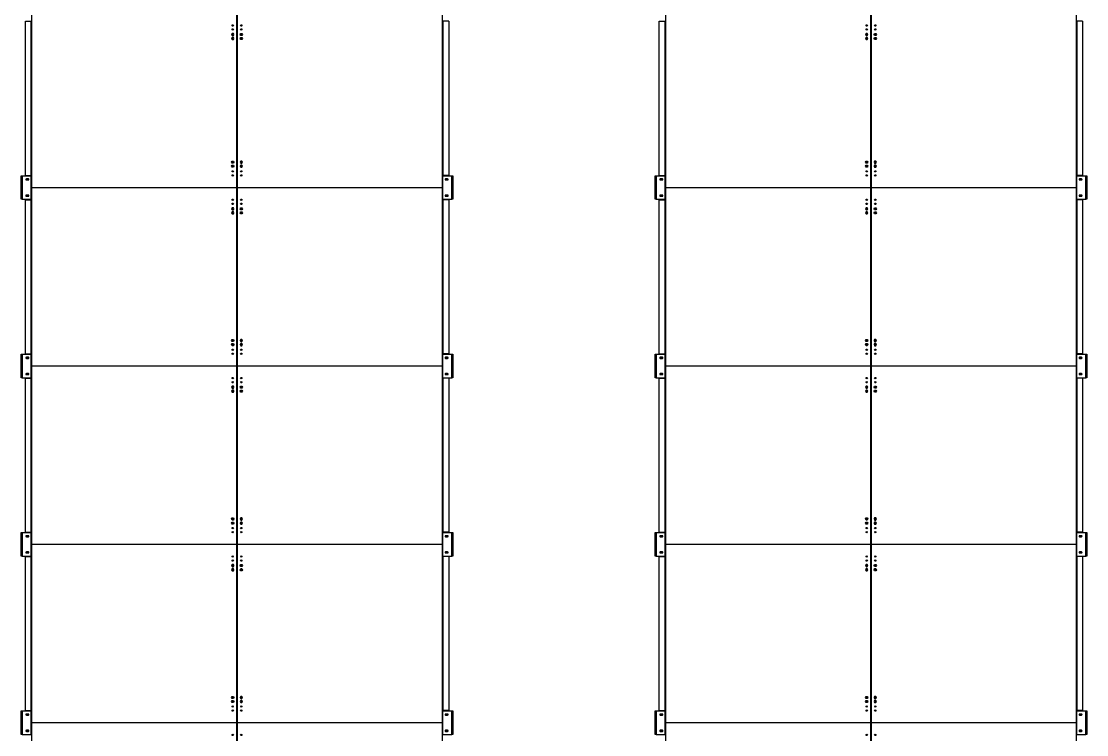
# Model space of a CAD drawing. Extents: x -80 to 56020, y 18240 to 42185.
# Drawn here: x 5655 to 6181, y 20370 to 20722 of the extents above; entities that cross this region are included whole.
import ezdxf

# ---------------------------------------------------------------- set-up
doc = ezdxf.new("R2010")
doc.units = 0
doc.header["$LTSCALE"] = 200
doc.layers.add('緯穎生產設備', color=7, linetype='Continuous')

# ---------------------------------------------------------------- blocks, each defined once
blk = doc.blocks.new('七模組')
at = {"color": 5, "linetype": 'Continuous', "lineweight": 25}
for p, q in [((27415.9, 4158.1), (27415.9, 4129.1)), ((27415.9, 4158.1), (28175.9, 4158.1)), ((28175.9, 4158.1), (28175.9, 4129.1)), ((28177.9, 4178.1), (28293.9, 4178.1)), ((28177.9, 4173.1), (28177.9, 4178.1)), ((28293.9, 4173.1), (28177.9, 4173.1)), ((28177.9, 4129.6), (28177.9, 4173.1)), ((28293.9, 4178.1), (28293.9, 4173.1)), ((28293.9, 4129.6), (28293.9, 4173.1)), ((28295.9, 4158.1), (29055.9, 4158.1)), ((28295.9, 4158.1), (28295.9, 4129.1)), ((29055.9, 4158.1), (29055.9, 4129.1)), ((29057.9, 4173.1), (29057.9, 4178.1)), ((29057.9, 4178.1), (29173.9, 4178.1)), ((29173.9, 4173.1), (29057.9, 4173.1)), ((29057.9, 4129.6), (29057.9, 4173.1)), ((29173.9, 4178.1), (29173.9, 4173.1)), ((29173.9, 4129.6), (29173.9, 4173.1)), ((29175.9, 4158.1), (29935.9, 4158.1)), ((29175.9, 4158.1), (29175.9, 4129.1)), ((29935.9, 4158.1), (29935.9, 4129.1)), ((29937.9, 4173.1), (29937.9, 4178.1)), ((29937.9, 4178.1), (30053.9, 4178.1)), ((30053.9, 4173.1), (29937.9, 4173.1)), ((29937.9, 4129.6), (29937.9, 4173.1)), ((30053.9, 4178.1), (30053.9, 4173.1)), ((30053.9, 4129.6), (30053.9, 4173.1)), ((30055.9, 4158.1), (30815.9, 4158.1)), ((30055.9, 4158.1), (30055.9, 4129.1)), ((30815.9, 4158.1), (30815.9, 4129.1)), ((30817.9, 4178.1), (30933.9, 4178.1)), ((30817.9, 4173.1), (30817.9, 4178.1)), ((30933.9, 4173.1), (30817.9, 4173.1)), ((30817.9, 4129.6), (30817.9, 4173.1)), ((30933.9, 4178.1), (30933.9, 4173.1)), ((30933.9, 4129.6), (30933.9, 4173.1)), ((28234.9, 4128.1), (27376.9, 4128.1)), ((27415.9, 4129.1), (28175.9, 4129.1)), ((27415.9, 4128.1), (27415.9, 4129.1)), ((27417.4, 4128.1), (27417.4, 4129.1)), ((28174.4, 4129.1), (28174.4, 4128.1)), ((28175.9, 4129.1), (28175.9, 4128.1)), ((28293.9, 4129.6), (28177.9, 4129.6)), ((28177.9, 4129.6), (28177.9, 4128.1)), ((28179.4, 4128.1), (28179.4, 4129.6)), ((28181.9, 4128.1), (28181.9, 4129.6)), ((28193.3, 4153.1), (28193.3, 4143.1)), ((28198.5, 4143.1), (28198.5, 4153.1)), ((28236.9, 4128.1), (28234.9, 4128.1)), ((28234.9, 3114.1), (28234.9, 4128.1)), ((28234.9, 4114.6), (28236.9, 4114.6)), ((28236.9, 4128.1), (28236.9, 3114.1)), ((29114.9, 4128.1), (28236.9, 4128.1)), ((28273.3, 4153.1), (28273.3, 4143.1)), ((28278.5, 4143.1), (28278.5, 4153.1)), ((28289.9, 4129.6), (28289.9, 4128.1)), ((28292.4, 4129.6), (28292.4, 4128.1)), ((28293.9, 4129.6), (28293.9, 4128.1)), ((28295.9, 4129.1), (29055.9, 4129.1)), ((28295.9, 4128.1), (28295.9, 4129.1)), ((28297.4, 4128.1), (28297.4, 4129.1)), ((29054.4, 4129.1), (29054.4, 4128.1)), ((29055.9, 4129.1), (29055.9, 4128.1)), ((29173.9, 4129.6), (29057.9, 4129.6)), ((29057.9, 4129.6), (29057.9, 4128.1)), ((29059.4, 4128.1), (29059.4, 4129.6)), ((29061.9, 4128.1), (29061.9, 4129.6)), ((29073.3, 4153.1), (29073.3, 4143.1)), ((29078.5, 4143.1), (29078.5, 4153.1)), ((29114.9, 3114.1), (29114.9, 4128.1)), ((29116.9, 4128.1), (29114.9, 4128.1)), ((29114.9, 4114.6), (29116.9, 4114.6)), ((29116.9, 4128.1), (29116.9, 3114.1)), ((29994.9, 4128.1), (29116.9, 4128.1)), ((29153.3, 4153.1), (29153.3, 4143.1)), ((29158.5, 4143.1), (29158.5, 4153.1)), ((29169.9, 4129.6), (29169.9, 4128.1)), ((29172.4, 4129.6), (29172.4, 4128.1)), ((29173.9, 4129.6), (29173.9, 4128.1)), ((29175.9, 4129.1), (29935.9, 4129.1)), ((29175.9, 4128.1), (29175.9, 4129.1)), ((29177.4, 4128.1), (29177.4, 4129.1)), ((29934.4, 4129.1), (29934.4, 4128.1)), ((29935.9, 4129.1), (29935.9, 4128.1)), ((30053.9, 4129.6), (29937.9, 4129.6)), ((29937.9, 4129.6), (29937.9, 4128.1)), ((29939.4, 4128.1), (29939.4, 4129.6)), ((29941.9, 4128.1), (29941.9, 4129.6)), ((29953.3, 4153.1), (29953.3, 4143.1)), ((29958.5, 4143.1), (29958.5, 4153.1)), ((29994.9, 3114.1), (29994.9, 4128.1)), ((29996.9, 4128.1), (29994.9, 4128.1)), ((29994.9, 4114.6), (29996.9, 4114.6)), ((29996.9, 4128.1), (29996.9, 3114.1)), ((30874.9, 4128.1), (29996.9, 4128.1)), ((30033.3, 4153.1), (30033.3, 4143.1)), ((30038.5, 4143.1), (30038.5, 4153.1)), ((30049.9, 4129.6), (30049.9, 4128.1)), ((30052.4, 4129.6), (30052.4, 4128.1)), ((30053.9, 4129.6), (30053.9, 4128.1)), ((30055.9, 4129.1), (30815.9, 4129.1)), ((30055.9, 4128.1), (30055.9, 4129.1)), ((30057.4, 4128.1), (30057.4, 4129.1)), ((30814.4, 4129.1), (30814.4, 4128.1)), ((30815.9, 4129.1), (30815.9, 4128.1)), ((30933.9, 4129.6), (30817.9, 4129.6)), ((30817.9, 4129.6), (30817.9, 4128.1)), ((30819.4, 4128.1), (30819.4, 4129.6)), ((30821.9, 4128.1), (30821.9, 4129.6)), ((30833.3, 4153.1), (30833.3, 4143.1)), ((30838.5, 4143.1), (30838.5, 4153.1)), ((30874.9, 3114.1), (30874.9, 4128.1)), ((30876.9, 4128.1), (30874.9, 4128.1)), ((30874.9, 4114.6), (30876.9, 4114.6)), ((30876.9, 4128.1), (30876.9, 3114.1)), ((31754.9, 4128.1), (30876.9, 4128.1)), ((30913.3, 4153.1), (30913.3, 4143.1)), ((30918.5, 4143.1), (30918.5, 4153.1)), ((30929.9, 4129.6), (30929.9, 4128.1)), ((30932.4, 4129.6), (30932.4, 4128.1)), ((30933.9, 4129.6), (30933.9, 4128.1)), ((28234.9, 4024.6), (28236.9, 4024.6)), ((29114.9, 4024.6), (29116.9, 4024.6)), ((29994.9, 4024.6), (29996.9, 4024.6)), ((30874.9, 4024.6), (30876.9, 4024.6)), ((28236.9, 3949.6), (28234.9, 3949.6)), ((29116.9, 3949.6), (29114.9, 3949.6)), ((29996.9, 3949.6), (29994.9, 3949.6)), ((30876.9, 3949.6), (30874.9, 3949.6)), ((28234.9, 3438.6), (28236.9, 3438.6)), ((28236.9, 3438.3), (28234.9, 3438.3)), ((28234.9, 3435.2), (28236.9, 3435.2)), ((28236.9, 3434.9), (28234.9, 3434.9)), ((29114.9, 3438.6), (29116.9, 3438.6)), ((29116.9, 3438.3), (29114.9, 3438.3)), ((29114.9, 3435.2), (29116.9, 3435.2)), ((29116.9, 3434.9), (29114.9, 3434.9)), ((29994.9, 3438.6), (29996.9, 3438.6)), ((29996.9, 3438.3), (29994.9, 3438.3)), ((29994.9, 3435.2), (29996.9, 3435.2)), ((29996.9, 3434.9), (29994.9, 3434.9)), ((30874.9, 3438.6), (30876.9, 3438.6)), ((30876.9, 3438.3), (30874.9, 3438.3)), ((30874.9, 3435.2), (30876.9, 3435.2)), ((30876.9, 3434.9), (30874.9, 3434.9)), ((28234.9, 3408.3), (28236.9, 3408.3)), ((28236.9, 3408), (28234.9, 3408)), ((28234.9, 3405), (28236.9, 3405)), ((28236.9, 3404.6), (28234.9, 3404.6)), ((29114.9, 3408.3), (29116.9, 3408.3)), ((29116.9, 3408), (29114.9, 3408)), ((29114.9, 3405), (29116.9, 3405)), ((29116.9, 3404.6), (29114.9, 3404.6)), ((29994.9, 3408.3), (29996.9, 3408.3)), ((29996.9, 3408), (29994.9, 3408)), ((29994.9, 3405), (29996.9, 3405)), ((29996.9, 3404.6), (29994.9, 3404.6)), ((30874.9, 3408.3), (30876.9, 3408.3)), ((30876.9, 3408), (30874.9, 3408)), ((30874.9, 3405), (30876.9, 3405)), ((30876.9, 3404.6), (30874.9, 3404.6)), ((27376.9, 3114.1), (28234.9, 3114.1)), ((28234.9, 3112.1), (27376.9, 3112.1)), ((27429.9, 3112.1), (27429.9, 3114.1)), ((27437.9, 3131.6), (27437.9, 3136.6)), ((27437.9, 3112.1), (27437.9, 3114.1)), ((27442.9, 3114.1), (27442.9, 3112.1)), ((27475.9, 3137), (27480.9, 3139.9)), ((27475.9, 3131.2), (27475.9, 3137)), ((27480.9, 3128.3), (27475.9, 3131.2)), ((27480.9, 3139.9), (27485.9, 3137)), ((27485.9, 3131.2), (27480.9, 3128.3)), ((27485.9, 3137), (27485.9, 3131.2)), ((27495.9, 3137), (27500.9, 3139.9)), ((27495.9, 3131.2), (27495.9, 3137)), ((27500.9, 3128.3), (27495.9, 3131.2)), ((27500.9, 3139.9), (27505.9, 3137)), ((27505.9, 3131.2), (27500.9, 3128.3)), ((27505.9, 3137), (27505.9, 3131.2)), ((28110.9, 3139.9), (28105.9, 3137)), ((28105.9, 3137), (28105.9, 3131.2)), ((28105.9, 3131.2), (28110.9, 3128.3)), ((28115.9, 3137), (28110.9, 3139.9)), ((28110.9, 3128.3), (28115.9, 3131.2)), ((28115.9, 3131.2), (28115.9, 3137)), ((28130.9, 3139.9), (28125.9, 3137)), ((28125.9, 3137), (28125.9, 3131.2)), ((28125.9, 3131.2), (28130.9, 3128.3)), ((28135.9, 3137), (28130.9, 3139.9)), ((28130.9, 3128.3), (28135.9, 3131.2)), ((28135.9, 3131.2), (28135.9, 3137)), ((28148.9, 3112.1), (28148.9, 3114.1)), ((28153.9, 3131.6), (28153.9, 3136.6)), ((28153.9, 3112.1), (28153.9, 3114.1)), ((28161.9, 3112.1), (28161.9, 3114.1)), ((28225.9, 3112.1), (28225.9, 3114.1)), ((28233.9, 3112.1), (28233.9, 3114.1)), ((28234.9, 2098.1), (28234.9, 3112.1)), ((28236.9, 3114.1), (29114.9, 3114.1)), ((28236.9, 3112.1), (28236.9, 2098.1)), ((29114.9, 3112.1), (28236.9, 3112.1)), ((28237.9, 3112.1), (28237.9, 3114.1)), ((28245.9, 3112.1), (28245.9, 3114.1)), ((28309.9, 3112.1), (28309.9, 3114.1)), ((28317.9, 3131.6), (28317.9, 3136.6)), ((28317.9, 3112.1), (28317.9, 3114.1)), ((28322.9, 3114.1), (28322.9, 3112.1)), ((28335.9, 3137), (28340.9, 3139.9)), ((28335.9, 3131.2), (28335.9, 3137)), ((28340.9, 3128.3), (28335.9, 3131.2)), ((28340.9, 3139.9), (28345.9, 3137)), ((28345.9, 3131.2), (28340.9, 3128.3)), ((28345.9, 3137), (28345.9, 3131.2)), ((28355.9, 3137), (28360.9, 3139.9)), ((28355.9, 3131.2), (28355.9, 3137)), ((28360.9, 3128.3), (28355.9, 3131.2)), ((28360.9, 3139.9), (28365.9, 3137)), ((28365.9, 3131.2), (28360.9, 3128.3)), ((28365.9, 3137), (28365.9, 3131.2)), ((28990.9, 3139.9), (28985.9, 3137)), ((28985.9, 3137), (28985.9, 3131.2)), ((28985.9, 3131.2), (28990.9, 3128.3)), ((28995.9, 3137), (28990.9, 3139.9)), ((28990.9, 3128.3), (28995.9, 3131.2)), ((28995.9, 3131.2), (28995.9, 3137)), ((29010.9, 3139.9), (29005.9, 3137)), ((29005.9, 3137), (29005.9, 3131.2)), ((29005.9, 3131.2), (29010.9, 3128.3)), ((29015.9, 3137), (29010.9, 3139.9)), ((29010.9, 3128.3), (29015.9, 3131.2)), ((29015.9, 3131.2), (29015.9, 3137)), ((29028.9, 3112.1), (29028.9, 3114.1)), ((29033.9, 3131.6), (29033.9, 3136.6)), ((29033.9, 3112.1), (29033.9, 3114.1)), ((29041.9, 3112.1), (29041.9, 3114.1)), ((29105.9, 3112.1), (29105.9, 3114.1)), ((29113.9, 3112.1), (29113.9, 3114.1)), ((29114.9, 2098.1), (29114.9, 3112.1)), ((29116.9, 3114.1), (29994.9, 3114.1)), ((29116.9, 3112.1), (29116.9, 2098.1)), ((29994.9, 3112.1), (29116.9, 3112.1)), ((29117.9, 3112.1), (29117.9, 3114.1)), ((29125.9, 3112.1), (29125.9, 3114.1)), ((29189.9, 3112.1), (29189.9, 3114.1)), ((29197.9, 3131.6), (29197.9, 3136.6)), ((29197.9, 3112.1), (29197.9, 3114.1)), ((29202.9, 3114.1), (29202.9, 3112.1)), ((29215.9, 3137), (29220.9, 3139.9)), ((29215.9, 3131.2), (29215.9, 3137)), ((29220.9, 3128.3), (29215.9, 3131.2)), ((29220.9, 3139.9), (29225.9, 3137)), ((29225.9, 3131.2), (29220.9, 3128.3)), ((29225.9, 3137), (29225.9, 3131.2)), ((29235.9, 3137), (29240.9, 3139.9)), ((29235.9, 3131.2), (29235.9, 3137)), ((29240.9, 3128.3), (29235.9, 3131.2)), ((29240.9, 3139.9), (29245.9, 3137)), ((29245.9, 3131.2), (29240.9, 3128.3)), ((29245.9, 3137), (29245.9, 3131.2)), ((29870.9, 3139.9), (29865.9, 3137)), ((29865.9, 3137), (29865.9, 3131.2)), ((29865.9, 3131.2), (29870.9, 3128.3)), ((29875.9, 3137), (29870.9, 3139.9)), ((29870.9, 3128.3), (29875.9, 3131.2)), ((29875.9, 3131.2), (29875.9, 3137)), ((29890.9, 3139.9), (29885.9, 3137)), ((29885.9, 3137), (29885.9, 3131.2)), ((29885.9, 3131.2), (29890.9, 3128.3)), ((29895.9, 3137), (29890.9, 3139.9)), ((29890.9, 3128.3), (29895.9, 3131.2)), ((29895.9, 3131.2), (29895.9, 3137)), ((29908.9, 3112.1), (29908.9, 3114.1)), ((29913.9, 3131.6), (29913.9, 3136.6)), ((29913.9, 3112.1), (29913.9, 3114.1)), ((29921.9, 3112.1), (29921.9, 3114.1)), ((29985.9, 3112.1), (29985.9, 3114.1)), ((29993.9, 3112.1), (29993.9, 3114.1)), ((29994.9, 2098.1), (29994.9, 3112.1)), ((29996.9, 3114.1), (30874.9, 3114.1)), ((30874.9, 3112.1), (29996.9, 3112.1)), ((29996.9, 3112.1), (29996.9, 2098.1)), ((29997.9, 3112.1), (29997.9, 3114.1)), ((30005.9, 3112.1), (30005.9, 3114.1)), ((30069.9, 3112.1), (30069.9, 3114.1)), ((30077.9, 3131.6), (30077.9, 3136.6)), ((30077.9, 3112.1), (30077.9, 3114.1)), ((30082.9, 3114.1), (30082.9, 3112.1)), ((30095.9, 3137), (30100.9, 3139.9)), ((30095.9, 3131.2), (30095.9, 3137)), ((30100.9, 3128.3), (30095.9, 3131.2)), ((30100.9, 3139.9), (30105.9, 3137)), ((30105.9, 3131.2), (30100.9, 3128.3)), ((30105.9, 3137), (30105.9, 3131.2)), ((30115.9, 3137), (30120.9, 3139.9)), ((30115.9, 3131.2), (30115.9, 3137)), ((30120.9, 3128.3), (30115.9, 3131.2)), ((30120.9, 3139.9), (30125.9, 3137)), ((30125.9, 3131.2), (30120.9, 3128.3)), ((30125.9, 3137), (30125.9, 3131.2)), ((30750.9, 3139.9), (30745.9, 3137)), ((30745.9, 3137), (30745.9, 3131.2)), ((30745.9, 3131.2), (30750.9, 3128.3)), ((30755.9, 3137), (30750.9, 3139.9)), ((30750.9, 3128.3), (30755.9, 3131.2)), ((30755.9, 3131.2), (30755.9, 3137)), ((30770.9, 3139.9), (30765.9, 3137)), ((30765.9, 3137), (30765.9, 3131.2)), ((30765.9, 3131.2), (30770.9, 3128.3)), ((30775.9, 3137), (30770.9, 3139.9)), ((30770.9, 3128.3), (30775.9, 3131.2)), ((30775.9, 3131.2), (30775.9, 3137)), ((30788.9, 3112.1), (30788.9, 3114.1)), ((30793.9, 3131.6), (30793.9, 3136.6)), ((30793.9, 3112.1), (30793.9, 3114.1)), ((30801.9, 3112.1), (30801.9, 3114.1)), ((30865.9, 3112.1), (30865.9, 3114.1)), ((30873.9, 3112.1), (30873.9, 3114.1)), ((30874.9, 2098.1), (30874.9, 3112.1)), ((30876.9, 3114.1), (31754.9, 3114.1)), ((30876.9, 3112.1), (30876.9, 2098.1)), ((31754.9, 3112.1), (30876.9, 3112.1)), ((30877.9, 3112.1), (30877.9, 3114.1)), ((30885.9, 3112.1), (30885.9, 3114.1)), ((27437.9, 3089.6), (27437.9, 3094.6)), ((27457, 3095.1), (27454.8, 3095.1)), ((27480.9, 3097.9), (27475.9, 3095)), ((27475.9, 3095), (27475.9, 3089.2)), ((27475.9, 3089.2), (27480.9, 3086.3)), ((27485.9, 3095), (27480.9, 3097.9)), ((27480.9, 3086.3), (27485.9, 3089.2)), ((27485.9, 3089.2), (27485.9, 3095)), ((27500.9, 3097.9), (27495.9, 3095)), ((27495.9, 3095), (27495.9, 3089.2)), ((27495.9, 3089.2), (27500.9, 3086.3)), ((27505.9, 3095), (27500.9, 3097.9)), ((27500.9, 3086.3), (27505.9, 3089.2)), ((27505.9, 3089.2), (27505.9, 3095)), ((28105.9, 3095), (28110.9, 3097.9)), ((28105.9, 3089.2), (28105.9, 3095)), ((28110.9, 3086.3), (28105.9, 3089.2)), ((28110.9, 3097.9), (28115.9, 3095)), ((28115.9, 3089.2), (28110.9, 3086.3)), ((28115.9, 3095), (28115.9, 3089.2)), ((28125.9, 3095), (28130.9, 3097.9)), ((28125.9, 3089.2), (28125.9, 3095)), ((28130.9, 3086.3), (28125.9, 3089.2)), ((28130.9, 3097.9), (28135.9, 3095)), ((28135.9, 3089.2), (28130.9, 3086.3)), ((28135.9, 3095), (28135.9, 3089.2)), ((28153.9, 3089.6), (28153.9, 3094.6)), ((28234.9, 3051.1), (28236.9, 3051.1)), ((28317.9, 3089.6), (28317.9, 3094.6)), ((28340.9, 3097.9), (28335.9, 3095)), ((28335.9, 3095), (28335.9, 3089.2)), ((28335.9, 3089.2), (28340.9, 3086.3)), ((28345.9, 3095), (28340.9, 3097.9)), ((28340.9, 3086.3), (28345.9, 3089.2)), ((28345.9, 3089.2), (28345.9, 3095)), ((28360.9, 3097.9), (28355.9, 3095)), ((28355.9, 3095), (28355.9, 3089.2)), ((28355.9, 3089.2), (28360.9, 3086.3)), ((28365.9, 3095), (28360.9, 3097.9)), ((28360.9, 3086.3), (28365.9, 3089.2)), ((28365.9, 3089.2), (28365.9, 3095)), ((28985.9, 3095), (28990.9, 3097.9)), ((28985.9, 3089.2), (28985.9, 3095)), ((28990.9, 3086.3), (28985.9, 3089.2)), ((28990.9, 3097.9), (28995.9, 3095)), ((28995.9, 3089.2), (28990.9, 3086.3)), ((28995.9, 3095), (28995.9, 3089.2)), ((29005.9, 3095), (29010.9, 3097.9)), ((29005.9, 3089.2), (29005.9, 3095)), ((29010.9, 3086.3), (29005.9, 3089.2)), ((29010.9, 3097.9), (29015.9, 3095)), ((29015.9, 3089.2), (29010.9, 3086.3)), ((29015.9, 3095), (29015.9, 3089.2)), ((29033.9, 3089.6), (29033.9, 3094.6)), ((29114.9, 3051.1), (29116.9, 3051.1)), ((29197.9, 3089.6), (29197.9, 3094.6)), ((29220.9, 3097.9), (29215.9, 3095)), ((29215.9, 3095), (29215.9, 3089.2)), ((29215.9, 3089.2), (29220.9, 3086.3)), ((29225.9, 3095), (29220.9, 3097.9)), ((29220.9, 3086.3), (29225.9, 3089.2)), ((29225.9, 3089.2), (29225.9, 3095)), ((29240.9, 3097.9), (29235.9, 3095)), ((29235.9, 3095), (29235.9, 3089.2)), ((29235.9, 3089.2), (29240.9, 3086.3)), ((29245.9, 3095), (29240.9, 3097.9)), ((29240.9, 3086.3), (29245.9, 3089.2)), ((29245.9, 3089.2), (29245.9, 3095)), ((29865.9, 3095), (29870.9, 3097.9)), ((29865.9, 3089.2), (29865.9, 3095)), ((29870.9, 3086.3), (29865.9, 3089.2)), ((29870.9, 3097.9), (29875.9, 3095)), ((29875.9, 3089.2), (29870.9, 3086.3)), ((29875.9, 3095), (29875.9, 3089.2)), ((29885.9, 3095), (29890.9, 3097.9)), ((29885.9, 3089.2), (29885.9, 3095)), ((29890.9, 3086.3), (29885.9, 3089.2)), ((29890.9, 3097.9), (29895.9, 3095)), ((29895.9, 3089.2), (29890.9, 3086.3)), ((29895.9, 3095), (29895.9, 3089.2)), ((29913.9, 3089.6), (29913.9, 3094.6)), ((29994.9, 3051.1), (29996.9, 3051.1)), ((30077.9, 3089.6), (30077.9, 3094.6)), ((30100.9, 3097.9), (30095.9, 3095)), ((30095.9, 3095), (30095.9, 3089.2)), ((30095.9, 3089.2), (30100.9, 3086.3)), ((30105.9, 3095), (30100.9, 3097.9)), ((30100.9, 3086.3), (30105.9, 3089.2)), ((30105.9, 3089.2), (30105.9, 3095)), ((30120.9, 3097.9), (30115.9, 3095)), ((30115.9, 3095), (30115.9, 3089.2)), ((30115.9, 3089.2), (30120.9, 3086.3)), ((30125.9, 3095), (30120.9, 3097.9)), ((30120.9, 3086.3), (30125.9, 3089.2)), ((30125.9, 3089.2), (30125.9, 3095)), ((30745.9, 3095), (30750.9, 3097.9)), ((30745.9, 3089.2), (30745.9, 3095)), ((30750.9, 3086.3), (30745.9, 3089.2)), ((30750.9, 3097.9), (30755.9, 3095)), ((30755.9, 3089.2), (30750.9, 3086.3)), ((30755.9, 3095), (30755.9, 3089.2)), ((30765.9, 3095), (30770.9, 3097.9)), ((30765.9, 3089.2), (30765.9, 3095)), ((30770.9, 3086.3), (30765.9, 3089.2)), ((30770.9, 3097.9), (30775.9, 3095)), ((30775.9, 3089.2), (30770.9, 3086.3)), ((30775.9, 3095), (30775.9, 3089.2)), ((30793.9, 3089.6), (30793.9, 3094.6)), ((30874.9, 3051.1), (30876.9, 3051.1)), ((28234.9, 3022.1), (28236.9, 3022.1)), ((29114.9, 3022.1), (29116.9, 3022.1)), ((29994.9, 3022.1), (29996.9, 3022.1)), ((30874.9, 3022.1), (30876.9, 3022.1)), ((28234.9, 2823.6), (28236.9, 2823.6)), ((28236.9, 2823.3), (28234.9, 2823.3)), ((28234.9, 2820.2), (28236.9, 2820.2)), ((28236.9, 2819.9), (28234.9, 2819.9)), ((28234.9, 2793.3), (28236.9, 2793.3)), ((28236.9, 2793), (28234.9, 2793)), ((28234.9, 2790), (28236.9, 2790)), ((28236.9, 2789.6), (28234.9, 2789.6)), ((29114.9, 2823.6), (29116.9, 2823.6)), ((29116.9, 2823.3), (29114.9, 2823.3)), ((29114.9, 2820.2), (29116.9, 2820.2)), ((29116.9, 2819.9), (29114.9, 2819.9)), ((29114.9, 2793.3), (29116.9, 2793.3)), ((29116.9, 2793), (29114.9, 2793)), ((29114.9, 2790), (29116.9, 2790)), ((29116.9, 2789.6), (29114.9, 2789.6)), ((29994.9, 2823.6), (29996.9, 2823.6)), ((29996.9, 2823.3), (29994.9, 2823.3)), ((29994.9, 2820.2), (29996.9, 2820.2)), ((29996.9, 2819.9), (29994.9, 2819.9)), ((29994.9, 2793.3), (29996.9, 2793.3)), ((29996.9, 2793), (29994.9, 2793)), ((29994.9, 2790), (29996.9, 2790)), ((29996.9, 2789.6), (29994.9, 2789.6)), ((30874.9, 2823.6), (30876.9, 2823.6)), ((30876.9, 2823.3), (30874.9, 2823.3)), ((30874.9, 2820.2), (30876.9, 2820.2)), ((30876.9, 2819.9), (30874.9, 2819.9)), ((30874.9, 2793.3), (30876.9, 2793.3)), ((30876.9, 2793), (30874.9, 2793)), ((30874.9, 2790), (30876.9, 2790)), ((30876.9, 2789.6), (30874.9, 2789.6)), ((29114.9, 2725.6), (29116.9, 2725.6)), ((29114.9, 2724.2), (29116.9, 2724.2)), ((29116.9, 2717.9), (29114.9, 2717.9)), ((29116.9, 2717.1), (29114.9, 2717.1)), ((29114.9, 2716.4), (29116.9, 2716.4)), ((29994.9, 2725.6), (29996.9, 2725.6)), ((29994.9, 2724.2), (29996.9, 2724.2)), ((29996.9, 2717.9), (29994.9, 2717.9)), ((29996.9, 2717.1), (29994.9, 2717.1)), ((29994.9, 2716.4), (29996.9, 2716.4)), ((30874.9, 2725.6), (30876.9, 2725.6)), ((30874.9, 2724.2), (30876.9, 2724.2)), ((30876.9, 2717.9), (30874.9, 2717.9)), ((30876.9, 2717.1), (30874.9, 2717.1)), ((30874.9, 2716.4), (30876.9, 2716.4)), ((29116.9, 2581.9), (29114.9, 2581.9)), ((29114.9, 2581.1), (29116.9, 2581.1)), ((29116.9, 2580.3), (29114.9, 2580.3)), ((29996.9, 2581.9), (29994.9, 2581.9)), ((29994.9, 2581.1), (29996.9, 2581.1)), ((29996.9, 2580.3), (29994.9, 2580.3)), ((30876.9, 2581.9), (30874.9, 2581.9)), ((30874.9, 2581.1), (30876.9, 2581.1)), ((30876.9, 2580.3), (30874.9, 2580.3)), ((28234.9, 2564.6), (28236.9, 2564.6)), ((28234.9, 2554.6), (28236.9, 2554.6)), ((28234.9, 2553.6), (28236.9, 2553.6)), ((28234.9, 2539.3), (28236.9, 2539.3)), ((28234.9, 2538.8), (28236.9, 2538.8)), ((28234.9, 2530.4), (28236.9, 2530.4)), ((28234.9, 2529.9), (28236.9, 2529.9)), ((29116.9, 2574), (29114.9, 2574)), ((29116.9, 2572.6), (29114.9, 2572.6)), ((29114.9, 2554.6), (29116.9, 2554.6)), ((29114.9, 2553.6), (29116.9, 2553.6)), ((29114.9, 2539.3), (29116.9, 2539.3)), ((29114.9, 2538.8), (29116.9, 2538.8)), ((29114.9, 2530.4), (29116.9, 2530.4)), ((29114.9, 2529.9), (29116.9, 2529.9)), ((29996.9, 2574), (29994.9, 2574)), ((29996.9, 2572.6), (29994.9, 2572.6)), ((29994.9, 2554.6), (29996.9, 2554.6)), ((29994.9, 2553.6), (29996.9, 2553.6)), ((29994.9, 2539.3), (29996.9, 2539.3)), ((29994.9, 2538.8), (29996.9, 2538.8)), ((29994.9, 2530.4), (29996.9, 2530.4)), ((29994.9, 2529.9), (29996.9, 2529.9)), ((30876.9, 2574), (30874.9, 2574)), ((30876.9, 2572.6), (30874.9, 2572.6)), ((30874.9, 2564.6), (30876.9, 2564.6)), ((30874.9, 2554.6), (30876.9, 2554.6)), ((30874.9, 2553.6), (30876.9, 2553.6)), ((30874.9, 2539.3), (30876.9, 2539.3)), ((30874.9, 2538.8), (30876.9, 2538.8)), ((30874.9, 2530.4), (30876.9, 2530.4)), ((30874.9, 2529.9), (30876.9, 2529.9)), ((28234.9, 2515.6), (28236.9, 2515.6)), ((28234.9, 2514.6), (28236.9, 2514.6)), ((28236.9, 2512.6), (28234.9, 2512.6)), ((28234.9, 2510.6), (28236.9, 2510.6)), ((29114.9, 2515.6), (29116.9, 2515.6)), ((29114.9, 2514.6), (29116.9, 2514.6)), ((29116.9, 2512.6), (29114.9, 2512.6)), ((29114.9, 2510.6), (29116.9, 2510.6)), ((29994.9, 2515.6), (29996.9, 2515.6)), ((29994.9, 2514.6), (29996.9, 2514.6)), ((29996.9, 2512.6), (29994.9, 2512.6)), ((29994.9, 2510.6), (29996.9, 2510.6)), ((30874.9, 2515.6), (30876.9, 2515.6)), ((30874.9, 2514.6), (30876.9, 2514.6)), ((30874.9, 2510.6), (30876.9, 2510.6)), ((28234.9, 2290.6), (28236.9, 2290.6)), ((28234.9, 2288.6), (28236.9, 2288.6)), ((28234.9, 2286.6), (28236.9, 2286.6)), ((28234.9, 2285.6), (28236.9, 2285.6)), ((28234.9, 2271.3), (28236.9, 2271.3)), ((28234.9, 2270.8), (28236.9, 2270.8)), ((28234.9, 2262.4), (28236.9, 2262.4)), ((28234.9, 2261.9), (28236.9, 2261.9)), ((29114.9, 2290.6), (29116.9, 2290.6)), ((29114.9, 2288.6), (29116.9, 2288.6)), ((29114.9, 2286.6), (29116.9, 2286.6)), ((29114.9, 2285.6), (29116.9, 2285.6)), ((29114.9, 2271.3), (29116.9, 2271.3)), ((29114.9, 2270.8), (29116.9, 2270.8)), ((29114.9, 2262.4), (29116.9, 2262.4)), ((29114.9, 2261.9), (29116.9, 2261.9)), ((29994.9, 2290.6), (29996.9, 2290.6)), ((29994.9, 2288.6), (29996.9, 2288.6)), ((29994.9, 2286.6), (29996.9, 2286.6)), ((29994.9, 2285.6), (29996.9, 2285.6)), ((29994.9, 2271.3), (29996.9, 2271.3)), ((29994.9, 2270.8), (29996.9, 2270.8)), ((29994.9, 2262.4), (29996.9, 2262.4)), ((29994.9, 2261.9), (29996.9, 2261.9)), ((30874.9, 2290.6), (30876.9, 2290.6)), ((30874.9, 2286.6), (30876.9, 2286.6)), ((30874.9, 2285.6), (30876.9, 2285.6)), ((30874.9, 2271.3), (30876.9, 2271.3)), ((30874.9, 2270.8), (30876.9, 2270.8)), ((30874.9, 2262.4), (30876.9, 2262.4)), ((30874.9, 2261.9), (30876.9, 2261.9)), ((28234.9, 2247.6), (28236.9, 2247.6)), ((28236.9, 2246.6), (28234.9, 2246.6)), ((28236.9, 2236.6), (28234.9, 2236.6)), ((29114.9, 2247.6), (29116.9, 2247.6)), ((29114.9, 2246.6), (29116.9, 2246.6)), ((29994.9, 2247.6), (29996.9, 2247.6)), ((29994.9, 2246.6), (29996.9, 2246.6)), ((30874.9, 2247.6), (30876.9, 2247.6)), ((30874.9, 2246.6), (30876.9, 2246.6)), ((28236.9, 2204.6), (28234.9, 2204.6)), ((29116.9, 2204.6), (29114.9, 2204.6)), ((29996.9, 2204.6), (29994.9, 2204.6)), ((30874.9, 2199.9), (30876.9, 2199.9)), ((30876.9, 2199.6), (30874.9, 2199.6)), ((28236.9, 2111.6), (28234.9, 2111.6)), ((29116.9, 2111.6), (29114.9, 2111.6)), ((29996.9, 2111.6), (29994.9, 2111.6)), ((30876.9, 2111.6), (30874.9, 2111.6)), ((27376.9, 2098.1), (28234.9, 2098.1)), ((27415.9, 2097.1), (27415.9, 2098.1)), ((27415.9, 2068.1), (27415.9, 2097.1)), ((28175.9, 2097.1), (27415.9, 2097.1)), ((28175.9, 2068.1), (27415.9, 2068.1)), ((27417.4, 2097.1), (27417.4, 2098.1)), ((28174.4, 2098.1), (28174.4, 2097.1)), ((28175.9, 2098.1), (28175.9, 2097.1)), ((28175.9, 2068.1), (28175.9, 2097.1)), ((28177.9, 2098.1), (28177.9, 2096.6)), ((28177.9, 2053.1), (28177.9, 2096.6)), ((28293.9, 2096.6), (28177.9, 2096.6)), ((28177.9, 2053.1), (28293.9, 2053.1)), ((28177.9, 2048.1), (28177.9, 2053.1)), ((28179.4, 2096.6), (28179.4, 2098.1)), ((28181.9, 2096.6), (28181.9, 2098.1)), ((28193.3, 2083.1), (28193.3, 2073.1)), ((28198.5, 2073.1), (28198.5, 2083.1)), ((28234.9, 2098.1), (28236.9, 2098.1)), ((28236.9, 2098.1), (29114.9, 2098.1)), ((28273.3, 2083.1), (28273.3, 2073.1)), ((28278.5, 2073.1), (28278.5, 2083.1)), ((28289.9, 2098.1), (28289.9, 2096.6)), ((28292.4, 2098.1), (28292.4, 2096.6)), ((28293.9, 2098.1), (28293.9, 2096.6)), ((28293.9, 2053.1), (28293.9, 2096.6)), ((28293.9, 2053.1), (28293.9, 2048.1)), ((28295.9, 2097.1), (28295.9, 2098.1)), ((28295.9, 2068.1), (28295.9, 2097.1)), ((29055.9, 2097.1), (28295.9, 2097.1)), ((29055.9, 2068.1), (28295.9, 2068.1)), ((28297.4, 2097.1), (28297.4, 2098.1)), ((29054.4, 2098.1), (29054.4, 2097.1)), ((29055.9, 2098.1), (29055.9, 2097.1)), ((29055.9, 2068.1), (29055.9, 2097.1)), ((29057.9, 2098.1), (29057.9, 2096.6)), ((29057.9, 2053.1), (29057.9, 2096.6)), ((29173.9, 2096.6), (29057.9, 2096.6)), ((29057.9, 2048.1), (29057.9, 2053.1)), ((29057.9, 2053.1), (29173.9, 2053.1)), ((29059.4, 2096.6), (29059.4, 2098.1)), ((29061.9, 2096.6), (29061.9, 2098.1)), ((29073.3, 2083.1), (29073.3, 2073.1)), ((29078.5, 2073.1), (29078.5, 2083.1)), ((29114.9, 2098.1), (29116.9, 2098.1)), ((29116.9, 2098.1), (29994.9, 2098.1)), ((29153.3, 2083.1), (29153.3, 2073.1)), ((29158.5, 2073.1), (29158.5, 2083.1)), ((29169.9, 2098.1), (29169.9, 2096.6)), ((29172.4, 2098.1), (29172.4, 2096.6)), ((29173.9, 2098.1), (29173.9, 2096.6)), ((29173.9, 2053.1), (29173.9, 2096.6)), ((29173.9, 2053.1), (29173.9, 2048.1)), ((29175.9, 2097.1), (29175.9, 2098.1)), ((29175.9, 2068.1), (29175.9, 2097.1)), ((29935.9, 2097.1), (29175.9, 2097.1)), ((29935.9, 2068.1), (29175.9, 2068.1)), ((29177.4, 2097.1), (29177.4, 2098.1)), ((29934.4, 2098.1), (29934.4, 2097.1)), ((29935.9, 2098.1), (29935.9, 2097.1)), ((29935.9, 2068.1), (29935.9, 2097.1)), ((29937.9, 2098.1), (29937.9, 2096.6)), ((30053.9, 2096.6), (29937.9, 2096.6)), ((29937.9, 2053.1), (29937.9, 2096.6)), ((29937.9, 2048.1), (29937.9, 2053.1)), ((29937.9, 2053.1), (30053.9, 2053.1)), ((29939.4, 2096.6), (29939.4, 2098.1)), ((29941.9, 2096.6), (29941.9, 2098.1)), ((29953.3, 2083.1), (29953.3, 2073.1)), ((29958.5, 2073.1), (29958.5, 2083.1)), ((29994.9, 2098.1), (29996.9, 2098.1)), ((29996.9, 2098.1), (30874.9, 2098.1)), ((30033.3, 2083.1), (30033.3, 2073.1)), ((30038.5, 2073.1), (30038.5, 2083.1)), ((30049.9, 2098.1), (30049.9, 2096.6)), ((30052.4, 2098.1), (30052.4, 2096.6)), ((30053.9, 2098.1), (30053.9, 2096.6)), ((30053.9, 2053.1), (30053.9, 2096.6)), ((30053.9, 2053.1), (30053.9, 2048.1)), ((30055.9, 2097.1), (30055.9, 2098.1)), ((30055.9, 2068.1), (30055.9, 2097.1)), ((30815.9, 2097.1), (30055.9, 2097.1)), ((30815.9, 2068.1), (30055.9, 2068.1)), ((30057.4, 2097.1), (30057.4, 2098.1)), ((30814.4, 2098.1), (30814.4, 2097.1)), ((30815.9, 2098.1), (30815.9, 2097.1)), ((30815.9, 2068.1), (30815.9, 2097.1)), ((30817.9, 2098.1), (30817.9, 2096.6)), ((30817.9, 2053.1), (30817.9, 2096.6)), ((30933.9, 2096.6), (30817.9, 2096.6)), ((30817.9, 2048.1), (30817.9, 2053.1)), ((30817.9, 2053.1), (30933.9, 2053.1)), ((30819.4, 2096.6), (30819.4, 2098.1)), ((30821.9, 2096.6), (30821.9, 2098.1)), ((30833.3, 2083.1), (30833.3, 2073.1)), ((30838.5, 2073.1), (30838.5, 2083.1)), ((30874.9, 2098.1), (30876.9, 2098.1)), ((30876.9, 2098.1), (31754.9, 2098.1)), ((30913.3, 2083.1), (30913.3, 2073.1)), ((30918.5, 2073.1), (30918.5, 2083.1)), ((30929.9, 2098.1), (30929.9, 2096.6)), ((30932.4, 2098.1), (30932.4, 2096.6)), ((30933.9, 2098.1), (30933.9, 2096.6)), ((30933.9, 2053.1), (30933.9, 2096.6)), ((30933.9, 2053.1), (30933.9, 2048.1)), ((28293.9, 2048.1), (28177.9, 2048.1)), ((29173.9, 2048.1), (29057.9, 2048.1)), ((30053.9, 2048.1), (29937.9, 2048.1)), ((30933.9, 2048.1), (30817.9, 2048.1))]:
    blk.add_line(p, q, dxfattribs=at)
for centre, radius in [((28195.9, 4148.1), 2.25), ((28195.9, 4148.1), 2.1), ((28275.9, 4148.1), 2.25), ((28275.9, 4148.1), 2.1), ((29075.9, 4148.1), 2.25), ((29075.9, 4148.1), 2.1), ((29155.9, 4148.1), 2.25), ((29155.9, 4148.1), 2.1), ((29955.9, 4148.1), 2.25), ((29955.9, 4148.1), 2.1), ((30035.9, 4148.1), 2.25), ((30035.9, 4148.1), 2.1), ((30835.9, 4148.1), 2.25), ((30835.9, 4148.1), 2.1), ((30915.9, 4148.1), 2.25), ((30915.9, 4148.1), 2.1), ((27435.9, 3134.1), 3.2), ((27455.9, 3134.1), 3.2), ((27480.9, 3134.1), 3), ((27500.9, 3134.1), 3), ((28110.9, 3134.1), 3), ((28130.9, 3134.1), 3), ((28155.9, 3134.1), 3.2), ((28175.9, 3134.1), 3.2), ((28295.9, 3134.1), 3.2), ((28315.9, 3134.1), 3.2), ((28340.9, 3134.1), 3), ((28360.9, 3134.1), 3), ((28990.9, 3134.1), 3), ((29010.9, 3134.1), 3), ((29035.9, 3134.1), 3.2), ((29055.9, 3134.1), 3.2), ((29175.9, 3134.1), 3.2), ((29195.9, 3134.1), 3.2), ((29220.9, 3134.1), 3), ((29240.9, 3134.1), 3), ((29870.9, 3134.1), 3), ((29890.9, 3134.1), 3), ((29915.9, 3134.1), 3.2), ((29935.9, 3134.1), 3.2), ((30055.9, 3134.1), 3.2), ((30075.9, 3134.1), 3.2), ((30100.9, 3134.1), 3), ((30120.9, 3134.1), 3), ((30750.9, 3134.1), 3), ((30770.9, 3134.1), 3), ((30795.9, 3134.1), 3.2), ((30815.9, 3134.1), 3.2), ((30935.9, 3134.1), 3.2), ((27435.9, 3092.1), 3.2), ((27455.9, 3092.1), 3.2), ((27480.9, 3092.1), 3), ((27500.9, 3092.1), 3), ((28110.9, 3092.1), 3), ((28130.9, 3092.1), 3), ((28155.9, 3092.1), 3.2), ((28175.9, 3092.1), 3.2), ((28295.9, 3092.1), 3.2), ((28315.9, 3092.1), 3.2), ((28340.9, 3092.1), 3), ((28360.9, 3092.1), 3), ((28990.9, 3092.1), 3), ((29010.9, 3092.1), 3), ((29035.9, 3092.1), 3.2), ((29055.9, 3092.1), 3.2), ((29175.9, 3092.1), 3.2), ((29195.9, 3092.1), 3.2), ((29220.9, 3092.1), 3), ((29240.9, 3092.1), 3), ((29870.9, 3092.1), 3), ((29890.9, 3092.1), 3), ((29915.9, 3092.1), 3.2), ((29935.9, 3092.1), 3.2), ((30055.9, 3092.1), 3.2), ((30075.9, 3092.1), 3.2), ((30100.9, 3092.1), 3), ((30120.9, 3092.1), 3), ((30750.9, 3092.1), 3), ((30770.9, 3092.1), 3), ((30795.9, 3092.1), 3.2), ((30815.9, 3092.1), 3.2), ((30935.9, 3092.1), 3.2), ((28195.9, 2078.1), 2.25), ((28195.9, 2078.1), 2.1), ((28275.9, 2078.1), 2.25), ((28275.9, 2078.1), 2.1), ((29075.9, 2078.1), 2.25), ((29075.9, 2078.1), 2.1), ((29155.9, 2078.1), 2.25), ((29155.9, 2078.1), 2.1), ((29955.9, 2078.1), 2.25), ((29955.9, 2078.1), 2.1), ((30035.9, 2078.1), 2.25), ((30035.9, 2078.1), 2.1), ((30835.9, 2078.1), 2.25), ((30835.9, 2078.1), 2.1), ((30915.9, 2078.1), 2.25), ((30915.9, 2078.1), 2.1)]:
    blk.add_circle(centre, radius, dxfattribs=at)
for centre, start, end in [((28195.9, 4153.1), 0, 180), ((28275.9, 4153.1), 0, 180), ((29075.9, 4153.1), 0, 180), ((29155.9, 4153.1), 0, 180), ((29955.9, 4153.1), 0, 180), ((30035.9, 4153.1), 0, 180), ((30835.9, 4153.1), 0, 180), ((30915.9, 4153.1), 0, 180), ((28195.9, 4143.1), 180, 0), ((28275.9, 4143.1), 180, 0), ((29075.9, 4143.1), 180, 0), ((29155.9, 4143.1), 180, 0), ((29955.9, 4143.1), 180, 0), ((30035.9, 4143.1), 180, 0), ((30835.9, 4143.1), 180, 0), ((30915.9, 4143.1), 180, 0), ((28195.9, 2083.1), 0, 180), ((28195.9, 2073.1), 180, 0), ((28275.9, 2083.1), 0, 180), ((28275.9, 2073.1), 180, 0), ((29075.9, 2083.1), 0, 180), ((29075.9, 2073.1), 180, 0), ((29155.9, 2083.1), 0, 180), ((29155.9, 2073.1), 180, 0), ((29955.9, 2083.1), 0, 180), ((29955.9, 2073.1), 180, 0), ((30035.9, 2083.1), 0, 180), ((30035.9, 2073.1), 180, 0), ((30835.9, 2083.1), 0, 180), ((30835.9, 2073.1), 180, 0), ((30915.9, 2083.1), 0, 180), ((30915.9, 2073.1), 180, 0)]:
    blk.add_arc(centre, 2.6, start, end, dxfattribs=at)

msp = doc.modelspace()

# ---------------------------------------------------------------- block references
at = {"layer": '緯穎生產設備', "xscale": 0.1, "yscale": 0.1, "zscale": 0.1, "rotation": 270}
for p in [(5450.188, 23463.267), (5763.188, 23463.267)]:
    msp.add_blockref('七模組', p, dxfattribs=at)

doc.saveas('drawing.dxf')
